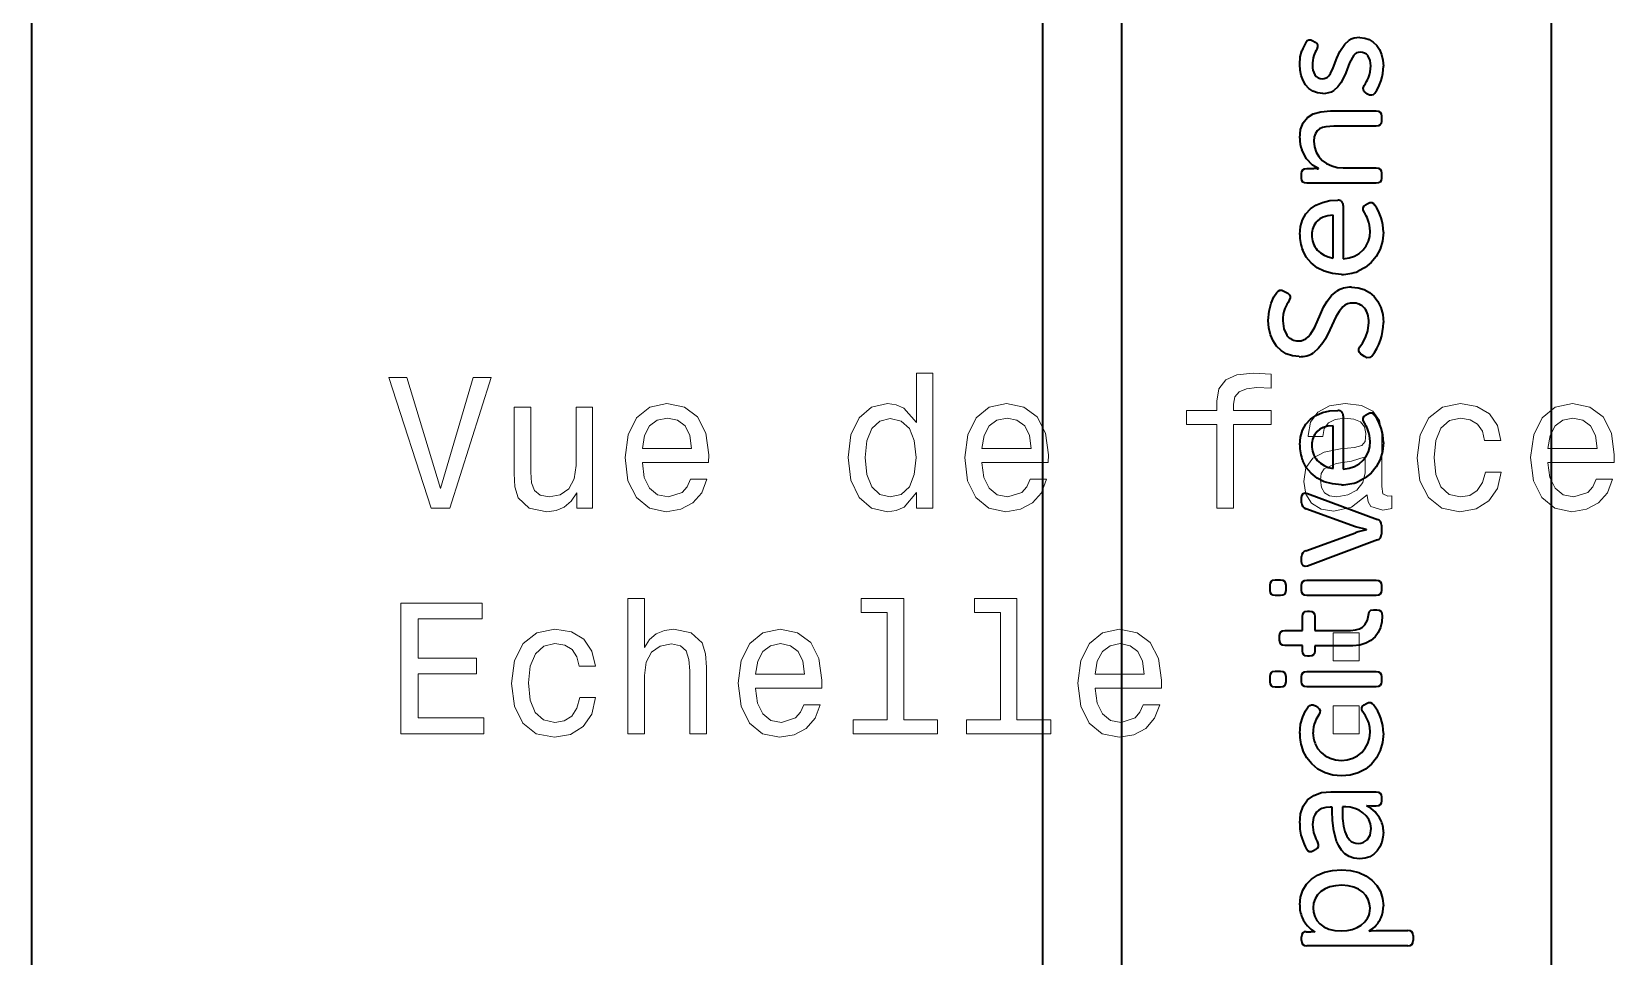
# Model space of a CAD drawing. Extents: x 145 to 857, y 42 to 790.
# Drawn here: x 418.03 to 460.48, y 312.07 to 336.85 of the extents above; entities that cross this region are included whole.
import ezdxf

# ---------------------------------------------------------------- set-up
doc = ezdxf.new("R2010")
doc.units = 0

msp = doc.modelspace()

# ---------------------------------------------------------------- linework, layer by layer
at = {"color": 7, "lineweight": 35}
for p, q in [((458.792, 294.079), (458.792, 359.839)), ((418.026, 352.349), (418.026, 301.585)), ((445.142, 352.348), (445.142, 301.585)), ((447.263, 301.584), (447.263, 352.348)), ((447.263, 301.584), (447.263, 352.348))]:
    msp.add_line(p, q, dxfattribs=at)
at = {"color": 7, "lineweight": 35, "ltscale": 0.001851}
msp.add_line((452.388, 336.61), (452.452, 336.572), dxfattribs=at)
at = {"color": 7, "lineweight": 35, "ltscale": 0.001822}
msp.add_line((453.857, 335.175), (453.798, 335.218), dxfattribs=at)
at = {"color": 7, "lineweight": 35, "ltscale": 0.030791}
msp.add_line((452.858, 334.726), (454.09, 334.726), dxfattribs=at)
at = {"color": 7, "lineweight": 35, "ltscale": 0.003282}
msp.add_line((454.23, 334.587), (454.23, 334.456), dxfattribs=at)
at = {"color": 7, "lineweight": 35, "ltscale": 0.028465}
msp.add_line((454.09, 334.316), (452.951, 334.316), dxfattribs=at)
at = {"color": 7, "lineweight": 35, "ltscale": 0.002962}
msp.add_line((452.087, 332.927), (452.087, 333.046), dxfattribs=at)
at = {"color": 7, "lineweight": 35, "ltscale": 0.004763}
msp.add_line((452.227, 333.185), (452.418, 333.185), dxfattribs=at)
at = {"color": 7, "lineweight": 35, "ltscale": 0.000215149}
for p, q in [((452.541, 333.173), (452.541, 333.181)), ((453.828, 323.495), (453.828, 323.504)), ((453.9, 312.751), (453.9, 312.743))]:
    msp.add_line(p, q, dxfattribs=at)
at = {"color": 7, "lineweight": 35, "ltscale": 0.022118}
msp.add_line((453.205, 333.198), (454.09, 333.198), dxfattribs=at)
at = {"color": 7, "lineweight": 35, "ltscale": 0.003281}
for p, q in [((454.23, 333.059), (454.23, 332.927)), ((452.087, 321.879), (452.087, 322.01)), ((454.23, 322.01), (454.23, 321.879)), ((452.087, 319.427), (452.087, 319.559)), ((454.23, 319.559), (454.23, 319.427)), ((455.076, 312.62), (455.076, 312.489))]:
    msp.add_line(p, q, dxfattribs=at)
at = {"color": 7, "lineweight": 35, "ltscale": 0.046561}
for p, q in [((454.09, 332.787), (452.227, 332.787)), ((452.227, 322.149), (454.09, 322.149)), ((454.09, 321.739), (452.227, 321.739)), ((452.227, 319.698), (454.09, 319.698)), ((454.09, 319.287), (452.227, 319.287))]:
    msp.add_line(p, q, dxfattribs=at)
at = {"color": 7, "lineweight": 35, "ltscale": 0.035777}
for p, q in [((453.201, 332.195), (453.201, 330.764)), ((453.201, 326.556), (453.201, 325.125))]:
    msp.add_line(p, q, dxfattribs=at)
at = {"color": 7, "lineweight": 35, "ltscale": 0.001846}
for p, q in [((453.802, 332.208), (453.866, 332.246)), ((453.802, 326.569), (453.866, 326.607))]:
    msp.add_line(p, q, dxfattribs=at)
at = {"color": 7, "lineweight": 35, "ltscale": 0.02868}
for p, q in [((452.93, 330.781), (452.93, 331.929)), ((452.93, 325.142), (452.93, 326.29))]:
    msp.add_line(p, q, dxfattribs=at)
at = {"color": 7, "lineweight": 35, "ltscale": 0.003031}
msp.add_line((451.609, 329.9), (451.715, 329.841), dxfattribs=at)
at = {"color": 7, "lineweight": 35, "ltscale": 0.003109}
msp.add_line((453.777, 328.14), (453.675, 328.211), dxfattribs=at)
at = {"color": 7, "lineweight": 35, "ltscale": 0.003591}
msp.add_line((452.087, 324.219), (452.087, 324.363), dxfattribs=at)
at = {"color": 7, "lineweight": 35, "ltscale": 0.049899}
msp.add_line((452.248, 324.473), (454.12, 323.779), dxfattribs=at)
at = {"color": 7, "lineweight": 35, "ltscale": 0.035456}
for p, q in [((453.535, 323.58), (452.202, 324.063)), ((452.202, 322.936), (453.535, 323.419))]:
    msp.add_line(p, q, dxfattribs=at)
at = {"color": 7, "lineweight": 35, "ltscale": 0.007548}
msp.add_line((453.828, 323.504), (453.535, 323.58), dxfattribs=at)
at = {"color": 7, "lineweight": 35, "ltscale": 0.005925}
msp.add_line((454.23, 323.622), (454.23, 323.385), dxfattribs=at)
at = {"color": 7, "lineweight": 35, "ltscale": 0.049975}
msp.add_line((454.12, 323.229), (452.248, 322.526), dxfattribs=at)
at = {"color": 7, "lineweight": 35, "ltscale": 0.0036}
for p, q in [((452.087, 322.636), (452.087, 322.78)), ((451.241, 321.874), (451.241, 322.018)), ((451.66, 322.018), (451.66, 321.874)), ((451.241, 319.423), (451.241, 319.567)), ((451.66, 319.567), (451.66, 319.423))]:
    msp.add_line(p, q, dxfattribs=at)
at = {"color": 7, "lineweight": 35, "ltscale": 0.003497}
for p, q in [((451.381, 322.158), (451.52, 322.158)), ((451.52, 321.734), (451.381, 321.734)), ((451.381, 319.707), (451.52, 319.707)), ((451.52, 319.283), (451.381, 319.283))]:
    msp.add_line(p, q, dxfattribs=at)
at = {"color": 7, "lineweight": 35, "ltscale": 0.002222}
msp.add_line((454.018, 321.358), (454.107, 321.358), dxfattribs=at)
at = {"color": 7, "lineweight": 35, "ltscale": 0.009311}
msp.add_line((452.109, 320.803), (452.109, 321.176), dxfattribs=at)
at = {"color": 7, "lineweight": 35, "ltscale": 0.001378}
for p, q in [((452.248, 321.316), (452.303, 321.316)), ((452.303, 320.109), (452.248, 320.109)), ((452.909, 316.066), (452.854, 316.066))]:
    msp.add_line(p, q, dxfattribs=at)
at = {"color": 7, "lineweight": 35, "ltscale": 0.009422}
msp.add_line((452.443, 321.18), (452.443, 320.803), dxfattribs=at)
at = {"color": 7, "lineweight": 35, "ltscale": 0.003075}
msp.add_line((451.499, 320.541), (451.499, 320.664), dxfattribs=at)
at = {"color": 7, "lineweight": 35, "ltscale": 0.011748}
for p, q in [((451.639, 320.803), (452.109, 320.803)), ((452.109, 320.401), (451.639, 320.401))]:
    msp.add_line(p, q, dxfattribs=at)
at = {"color": 7, "lineweight": 35, "ltscale": 0.023814}
msp.add_line((452.443, 320.803), (453.396, 320.803), dxfattribs=at)
at = {"color": 7, "lineweight": 35, "ltscale": 0.003815}
msp.add_line((452.109, 320.249), (452.109, 320.401), dxfattribs=at)
at = {"color": 7, "lineweight": 35, "ltscale": 0.025407}
msp.add_line((453.459, 320.393), (452.443, 320.393), dxfattribs=at)
at = {"color": 7, "lineweight": 35, "ltscale": 0.003703}
msp.add_line((452.443, 320.393), (452.443, 320.245), dxfattribs=at)
at = {"color": 7, "lineweight": 35, "ltscale": 0.001795}
msp.add_line((453.768, 318.81), (453.832, 318.843), dxfattribs=at)
at = {"color": 7, "lineweight": 35, "ltscale": 0.001913}
msp.add_line((452.456, 318.776), (452.52, 318.733), dxfattribs=at)
at = {"color": 7, "lineweight": 35, "ltscale": 0.030369}
msp.add_line((452.875, 316.477), (454.09, 316.477), dxfattribs=at)
at = {"color": 7, "lineweight": 35, "ltscale": 0.002644}
msp.add_line((454.23, 316.337), (454.23, 316.231), dxfattribs=at)
at = {"color": 7, "lineweight": 35, "ltscale": 0.002756}
msp.add_line((452.909, 315.956), (452.909, 316.066), dxfattribs=at)
at = {"color": 7, "lineweight": 35, "ltscale": 0.002325}
msp.add_line((453.273, 316.07), (453.18, 316.07), dxfattribs=at)
at = {"color": 7, "lineweight": 35, "ltscale": 0.002748}
msp.add_line((453.18, 316.07), (453.18, 315.961), dxfattribs=at)
at = {"color": 7, "lineweight": 35, "ltscale": 0.003296}
msp.add_line((453.963, 316.092), (453.832, 316.104), dxfattribs=at)
at = {"color": 7, "lineweight": 35, "ltscale": 0.000206757}
for p, q in [((453.832, 316.104), (453.832, 316.096)), ((452.448, 312.718), (452.448, 312.726))]:
    msp.add_line(p, q, dxfattribs=at)
at = {"color": 7, "lineweight": 35, "ltscale": 0.003169}
msp.add_line((454.09, 316.092), (453.963, 316.092), dxfattribs=at)
at = {"color": 7, "lineweight": 35, "ltscale": 0.001704}
msp.add_line((452.469, 314.927), (452.409, 314.894), dxfattribs=at)
at = {"color": 7, "lineweight": 35, "ltscale": 0.002438}
msp.add_line((452.087, 312.489), (452.087, 312.586), dxfattribs=at)
at = {"color": 7, "lineweight": 35, "ltscale": 0.003178}
msp.add_line((452.206, 312.726), (452.333, 312.726), dxfattribs=at)
at = {"color": 7, "lineweight": 35, "ltscale": 0.021274}
msp.add_line((454.086, 312.756), (454.937, 312.756), dxfattribs=at)
at = {"color": 7, "lineweight": 35, "ltscale": 0.067731}
msp.add_line((454.937, 312.349), (452.227, 312.349), dxfattribs=at)
at = {"color": 7, "lineweight": 35}
for points in [[(452.202, 336.564), (452.236, 336.611), (452.28, 336.634), (452.331, 336.633), (452.388, 336.61)], [(453.65, 336.695), (453.781, 336.681), (453.902, 336.64), (454.01, 336.573), (454.103, 336.483), (454.178, 336.372), (454.234, 336.24), (454.269, 336.09), (454.28, 335.924)], [(452.037, 335.971), (452.052, 336.176), (452.096, 336.342)], [(452.452, 336.572), (452.494, 336.538), (452.516, 336.496), (452.518, 336.445), (452.498, 336.386)], [(453.036, 336.143), (453.114, 336.324), (453.246, 336.52), (453.351, 336.613)], [(453.489, 336.219), (453.372, 336.013), (453.271, 335.749)], [(452.655, 335.197), (452.511, 335.212), (452.386, 335.258), (452.28, 335.33), (452.193, 335.425), (452.126, 335.54), (452.077, 335.673), (452.047, 335.818), (452.037, 335.971)], [(452.818, 335.672), (452.86, 335.732), (452.934, 335.878), (453.036, 336.143)], [(453.271, 335.749), (453.215, 335.612), (453.144, 335.484), (453.056, 335.372), (452.951, 335.279)], [(453.798, 335.218), (453.756, 335.26), (453.74, 335.337), (453.768, 335.413)], [(454.048, 335.205), (454.009, 335.163), (453.963, 335.146), (453.911, 335.151), (453.857, 335.175)], [(452.037, 333.994), (452.06, 334.225), (452.128, 334.41), (452.242, 334.551), (452.402, 334.649), (452.607, 334.707), (452.858, 334.726)], [(454.09, 334.726), (454.151, 334.718), (454.195, 334.691), (454.221, 334.648), (454.23, 334.587)], [(452.951, 334.316), (452.74, 334.301), (452.649, 334.279), (452.57, 334.244), (452.505, 334.192), (452.456, 334.121), (452.424, 334.029), (452.413, 333.914)], [(454.23, 334.456), (454.221, 334.394), (454.195, 334.351), (454.151, 334.324), (454.09, 334.316)], [(452.541, 333.181), (452.384, 333.276), (452.219, 333.444), (452.09, 333.681)], [(452.413, 333.914), (452.429, 333.763), (452.475, 333.626), (452.547, 333.504), (452.642, 333.399), (452.759, 333.314), (452.894, 333.251), (453.045, 333.211), (453.205, 333.198)], [(452.087, 333.046), (452.096, 333.107), (452.122, 333.15), (452.166, 333.177), (452.227, 333.185)], [(452.227, 332.787), (452.166, 332.796), (452.122, 332.822), (452.096, 332.866), (452.087, 332.927)], [(454.09, 333.198), (454.151, 333.189), (454.195, 333.163), (454.221, 333.12), (454.23, 333.059)], [(454.23, 332.927), (454.221, 332.866), (454.195, 332.822), (454.151, 332.796), (454.09, 332.787)], [(452.037, 331.416), (452.056, 331.625), (452.113, 331.81), (452.204, 331.969), (452.325, 332.1), (452.473, 332.203), (452.646, 332.277), (452.842, 332.324), (453.057, 332.339)], [(453.866, 332.246), (453.919, 332.269), (453.969, 332.269), (454.014, 332.247), (454.052, 332.203)], [(452.93, 331.929), (452.791, 331.914), (452.67, 331.88), (452.579, 331.833), (452.502, 331.77)], [(453.201, 330.764), (453.365, 330.787), (453.51, 330.836), (453.635, 330.909), (453.739, 331.001), (453.82, 331.11), (453.878, 331.232), (453.913, 331.365), (453.925, 331.505)], [(454.28, 331.48), (454.258, 331.237), (454.194, 331.018), (454.091, 330.825), (453.956, 330.66), (453.793, 330.527), (453.601, 330.428)], [(453.159, 330.345), (452.916, 330.366), (452.697, 330.428), (452.505, 330.525), (452.344, 330.652), (452.214, 330.808), (452.117, 330.991)], [(452.509, 330.999), (452.592, 330.921), (452.689, 330.859), (452.802, 330.812), (452.93, 330.781)], [(451.19, 329.109), (451.214, 329.359), (451.271, 329.575), (451.345, 329.744), (451.419, 329.858)], [(451.419, 329.858), (451.458, 329.899), (451.502, 329.92), (451.553, 329.92), (451.609, 329.9)], [(451.715, 329.841), (451.766, 329.801), (451.785, 329.754), (451.783, 329.721), (451.753, 329.651)], [(452.594, 329.282), (452.675, 329.463), (452.773, 329.63), (452.892, 329.776), (453.034, 329.897)], [(453.43, 330.002), (453.602, 329.986), (453.762, 329.939), (453.906, 329.86), (454.031, 329.752), (454.134, 329.616), (454.213, 329.454), (454.263, 329.266), (454.28, 329.054)], [(453.192, 329.473), (453.093, 329.353), (453.004, 329.206), (452.843, 328.859)], [(452.02, 328.14), (451.839, 328.158), (451.677, 328.214), (451.536, 328.302), (451.417, 328.419), (451.321, 328.562), (451.249, 328.728), (451.205, 328.912), (451.19, 329.109)], [(451.58, 329.1), (451.608, 328.888), (451.692, 328.715)], [(452.261, 328.668), (452.326, 328.745), (452.441, 328.935), (452.594, 329.282)], [(453.65, 328.402), (453.72, 328.504), (453.798, 328.65), (453.863, 328.834), (453.891, 329.054)], [(452.843, 328.859), (452.728, 328.621), (452.661, 328.512), (452.545, 328.365), (452.405, 328.245)], [(453.675, 328.211), (453.637, 328.252), (453.62, 328.297), (453.624, 328.347), (453.65, 328.402)], [(453.971, 328.156), (453.917, 328.114), (453.836, 328.107), (453.777, 328.14)], [(452.037, 325.777), (452.056, 325.986), (452.113, 326.171), (452.204, 326.33), (452.325, 326.461), (452.473, 326.564), (452.646, 326.639), (452.842, 326.685), (453.057, 326.7)], [(453.866, 326.607), (453.919, 326.63), (453.969, 326.63), (454.014, 326.609), (454.052, 326.565)], [(452.93, 326.29), (452.791, 326.275), (452.67, 326.241), (452.579, 326.194), (452.502, 326.131)], [(453.201, 325.125), (453.365, 325.148), (453.51, 325.197), (453.635, 325.27), (453.739, 325.362), (453.82, 325.471), (453.878, 325.593), (453.913, 325.726), (453.925, 325.866)], [(454.28, 325.841), (454.258, 325.598), (454.194, 325.379), (454.091, 325.186), (453.956, 325.021), (453.793, 324.888), (453.601, 324.789)], [(453.159, 324.706), (452.916, 324.727), (452.697, 324.789), (452.505, 324.886), (452.344, 325.013), (452.214, 325.169), (452.117, 325.352)], [(452.509, 325.36), (452.592, 325.282), (452.689, 325.22), (452.802, 325.173), (452.93, 325.142)], [(452.087, 324.363), (452.099, 324.428), (452.132, 324.471), (452.183, 324.487), (452.248, 324.473)], [(452.248, 322.526), (452.183, 322.514), (452.132, 322.53), (452.099, 322.572), (452.087, 322.636)], [(451.241, 322.018), (451.25, 322.079), (451.276, 322.123), (451.32, 322.149), (451.381, 322.158)], [(451.381, 321.734), (451.32, 321.743), (451.276, 321.769), (451.25, 321.813), (451.241, 321.874)], [(451.52, 322.158), (451.581, 322.149), (451.625, 322.123), (451.651, 322.079), (451.66, 322.018)], [(451.66, 321.874), (451.651, 321.813), (451.625, 321.769), (451.581, 321.743), (451.52, 321.734)], [(452.087, 322.01), (452.096, 322.071), (452.122, 322.114), (452.166, 322.141), (452.227, 322.149)], [(452.227, 321.739), (452.166, 321.747), (452.122, 321.774), (452.096, 321.817), (452.087, 321.879)], [(454.09, 322.149), (454.151, 322.141), (454.195, 322.114), (454.221, 322.071), (454.23, 322.01)], [(454.23, 321.879), (454.221, 321.817), (454.195, 321.774), (454.151, 321.747), (454.09, 321.739)], [(453.878, 321.21), (453.899, 321.299), (453.941, 321.344), (454.018, 321.358)], [(454.107, 321.358), (454.168, 321.347), (454.212, 321.316), (454.238, 321.263), (454.247, 321.188)], [(452.109, 321.176), (452.118, 321.237), (452.144, 321.281), (452.187, 321.307), (452.248, 321.316)], [(452.303, 321.316), (452.365, 321.307), (452.408, 321.282), (452.434, 321.239), (452.443, 321.18)], [(453.396, 320.803), (453.533, 320.814), (453.641, 320.846), (453.724, 320.892), (453.785, 320.949), (453.855, 321.081), (453.878, 321.21)], [(454.247, 321.188), (454.235, 321.032), (454.2, 320.883), (454.141, 320.749), (454.056, 320.632), (453.946, 320.534), (453.81, 320.458), (453.649, 320.409), (453.459, 320.393)], [(451.499, 320.664), (451.508, 320.725), (451.534, 320.768), (451.578, 320.795), (451.639, 320.803)], [(451.639, 320.401), (451.578, 320.41), (451.534, 320.436), (451.508, 320.48), (451.499, 320.541)], [(452.248, 320.109), (452.187, 320.118), (452.144, 320.144), (452.118, 320.188), (452.109, 320.249)], [(452.443, 320.245), (452.434, 320.185), (452.408, 320.143), (452.365, 320.118), (452.303, 320.109)], [(451.241, 319.567), (451.25, 319.628), (451.276, 319.672), (451.32, 319.698), (451.381, 319.707)], [(451.52, 319.707), (451.581, 319.698), (451.625, 319.672), (451.651, 319.628), (451.66, 319.567)], [(452.087, 319.559), (452.096, 319.62), (452.122, 319.663), (452.166, 319.689), (452.227, 319.698)], [(454.09, 319.698), (454.151, 319.689), (454.195, 319.663), (454.221, 319.62), (454.23, 319.559)], [(451.381, 319.283), (451.32, 319.292), (451.276, 319.318), (451.25, 319.362), (451.241, 319.423)], [(451.66, 319.423), (451.651, 319.362), (451.625, 319.318), (451.581, 319.292), (451.52, 319.283)], [(452.227, 319.287), (452.166, 319.296), (452.122, 319.322), (452.096, 319.366), (452.087, 319.427)], [(454.23, 319.427), (454.221, 319.366), (454.195, 319.322), (454.151, 319.296), (454.09, 319.287)], [(452.265, 318.75), (452.304, 318.792), (452.35, 318.81), (452.402, 318.803), (452.456, 318.776)], [(453.73, 318.619), (453.704, 318.675), (453.702, 318.726), (453.723, 318.771), (453.768, 318.81)], [(453.832, 318.843), (453.886, 318.866), (453.935, 318.868), (453.979, 318.847), (454.018, 318.805)], [(452.037, 318.043), (452.06, 318.289), (452.117, 318.488), (452.191, 318.642), (452.265, 318.75)], [(452.52, 318.733), (452.561, 318.696), (452.581, 318.652), (452.578, 318.601), (452.553, 318.543)], [(453.154, 317.319), (453.313, 317.333), (453.459, 317.374), (453.59, 317.441), (453.703, 317.531), (453.795, 317.642), (453.866, 317.77), (453.91, 317.915), (453.925, 318.073)], [(454.28, 318.043), (454.259, 317.8), (454.196, 317.58), (454.095, 317.385), (453.961, 317.22), (453.797, 317.085), (453.605, 316.985), (453.391, 316.922), (453.159, 316.9)], [(453.159, 316.9), (452.929, 316.922), (452.716, 316.985), (452.525, 317.086), (452.361, 317.222), (452.226, 317.389), (452.124, 317.584)], [(452.449, 317.766), (452.518, 317.638), (452.608, 317.529), (452.72, 317.44), (452.85, 317.374), (452.995, 317.333), (453.154, 317.319)], [(452.037, 315.634), (452.061, 315.882), (452.132, 316.091), (452.25, 316.257), (452.415, 316.378), (452.623, 316.453), (452.875, 316.477)], [(454.09, 316.477), (454.151, 316.468), (454.195, 316.442), (454.221, 316.398), (454.23, 316.337)], [(452.854, 316.066), (452.733, 316.057), (452.632, 316.03), (452.549, 315.987), (452.485, 315.931), (452.439, 315.862), (452.407, 315.783), (452.384, 315.601)], [(453.645, 314.678), (453.491, 314.694), (453.36, 314.741), (453.249, 314.815), (453.159, 314.91), (453.085, 315.023), (453.027, 315.15), (452.951, 315.427), (452.917, 315.708), (452.909, 315.956)], [(453.954, 315.491), (453.939, 315.619), (453.893, 315.734), (453.822, 315.833), (453.732, 315.916), (453.627, 315.982), (453.512, 316.03), (453.392, 316.06), (453.273, 316.07)], [(454.23, 316.231), (454.221, 316.17), (454.195, 316.127), (454.151, 316.1), (454.09, 316.092)], [(453.19, 315.698), (453.209, 315.553), (453.243, 315.414), (453.297, 315.29), (453.372, 315.185)], [(453.847, 315.192), (453.927, 315.316), (453.954, 315.491)], [(454.28, 315.397), (454.27, 315.26), (454.238, 315.126), (454.186, 315.004), (454.113, 314.896), (454.022, 314.806), (453.914, 314.737), (453.789, 314.693), (453.645, 314.678)], [(452.409, 314.894), (452.35, 314.871), (452.298, 314.871), (452.254, 314.894), (452.219, 314.94)], [(452.037, 313.446), (452.058, 313.651), (452.119, 313.835), (452.218, 313.996), (452.35, 314.131), (452.513, 314.24), (452.704, 314.32), (452.92, 314.369), (453.159, 314.386)], [(453.159, 314.386), (453.401, 314.367), (453.62, 314.313), (453.812, 314.227), (453.974, 314.11), (454.104, 313.967), (454.2, 313.801), (454.26, 313.616), (454.28, 313.416)], [(453.163, 313.971), (452.997, 313.959), (452.847, 313.926), (452.717, 313.873), (452.606, 313.801), (452.518, 313.713), (452.452, 313.609), (452.41, 313.492), (452.397, 313.365)], [(453.925, 313.353), (453.912, 313.476), (453.874, 313.592), (453.812, 313.697), (453.726, 313.788), (453.617, 313.864), (453.487, 313.922), (453.335, 313.958), (453.163, 313.971)], [(452.397, 313.365), (452.408, 313.246), (452.441, 313.132), (452.498, 313.028), (452.579, 312.935), (452.685, 312.858), (452.818, 312.798), (452.978, 312.76), (453.167, 312.747)], [(453.167, 312.747), (453.309, 312.757), (453.447, 312.787), (453.574, 312.836), (453.688, 312.904), (453.784, 312.989), (453.859, 313.092)], [(453.9, 312.743), (453.95, 312.747), (454.086, 312.756)]]:
    msp.add_lwpolyline(points, dxfattribs=at)
at = {"color": 7, "lineweight": 13}
for points in [[(429.868, 327.584), (428.991, 324.604), (428.088, 327.584), (427.609, 327.584), (428.738, 324.079), (429.243, 324.079), (430.347, 327.584)], [(441.755, 324.498), (441.755, 324.079), (442.199, 324.079), (442.199, 327.7), (441.76, 327.7), (441.76, 326.374), (441.422, 326.757), (441.215, 326.848), (440.978, 326.883), (440.55, 326.783), (440.217, 326.5), (440, 326.046), (439.924, 325.436), (440, 324.826), (440.217, 324.367), (440.55, 324.079), (440.978, 323.984), (441.215, 324.019), (441.427, 324.11)], [(449.814, 326.319), (449.814, 324.079), (450.258, 324.079), (450.258, 326.319), (451.267, 326.319), (451.267, 326.697), (450.258, 326.697), (450.258, 326.863), (450.293, 327.065), (450.409, 327.201), (450.606, 327.282), (450.888, 327.312), (451.267, 327.292), (451.267, 327.675), (450.787, 327.7), (450.354, 327.655), (450.051, 327.519), (449.87, 327.282), (449.814, 326.944), (449.814, 326.697), (449.002, 326.697), (449.002, 326.319)], [(434.407, 325.305), (436.182, 325.305), (436.187, 325.512), (436.107, 326.092), (435.885, 326.525), (435.532, 326.788), (435.063, 326.883), (434.604, 326.783), (434.251, 326.5), (434.024, 326.041), (433.943, 325.436), (434.019, 324.816), (434.246, 324.362), (434.594, 324.079), (435.048, 323.984), (435.441, 324.049), (435.764, 324.221), (436.001, 324.493), (436.137, 324.856), (435.698, 324.856), (435.607, 324.654), (435.476, 324.503), (435.103, 324.382), (434.816, 324.438), (434.599, 324.614), (434.457, 324.901), (434.407, 325.29)], [(443.515, 325.305), (445.29, 325.305), (445.295, 325.512), (445.215, 326.092), (444.993, 326.525), (444.64, 326.788), (444.171, 326.883), (443.712, 326.783), (443.359, 326.5), (443.132, 326.041), (443.051, 325.436), (443.127, 324.816), (443.354, 324.362), (443.702, 324.079), (444.156, 323.984), (444.549, 324.049), (444.872, 324.221), (445.109, 324.493), (445.245, 324.856), (444.806, 324.856), (444.715, 324.654), (444.584, 324.503), (444.211, 324.382), (443.924, 324.438), (443.707, 324.614), (443.566, 324.901), (443.515, 325.29)], [(453.844, 324.432), (453.844, 324.417), (453.869, 324.246), (453.945, 324.125), (454.262, 324.029), (454.509, 324.069), (454.509, 324.412), (454.403, 324.397), (454.262, 324.463), (454.237, 324.664), (454.237, 326.066), (454.177, 326.425), (454, 326.677), (453.692, 326.828), (453.259, 326.883), (452.835, 326.823), (452.522, 326.651), (452.326, 326.384), (452.26, 326.031), (452.26, 326.001), (452.659, 326.001), (452.694, 326.213), (452.805, 326.364), (452.986, 326.455), (453.244, 326.49), (453.491, 326.465), (453.667, 326.389), (453.773, 326.258), (453.808, 326.077), (453.788, 325.865), (453.707, 325.759), (453.506, 325.708), (453.128, 325.668), (452.694, 325.577), (452.386, 325.416), (452.205, 325.164), (452.149, 324.791), (452.2, 324.458), (452.356, 324.211), (452.608, 324.054), (452.956, 323.999), (453.425, 324.105)], [(456.996, 325.89), (457.434, 325.89), (457.344, 326.293), (457.127, 326.611), (456.789, 326.808), (456.35, 326.883), (455.866, 326.783), (455.498, 326.5), (455.266, 326.041), (455.185, 325.426), (455.261, 324.816), (455.488, 324.362), (455.846, 324.079), (456.335, 323.984), (456.769, 324.059), (457.107, 324.271), (457.339, 324.604), (457.439, 325.048), (457.016, 325.048), (456.94, 324.765), (456.799, 324.553), (456.597, 324.422), (456.35, 324.382), (456.043, 324.448), (455.821, 324.649), (455.684, 324.977), (455.639, 325.441), (455.684, 325.895), (455.826, 326.223), (456.053, 326.425), (456.35, 326.495), (456.612, 326.45), (456.809, 326.334), (456.94, 326.142)], [(458.695, 325.305), (460.47, 325.305), (460.475, 325.512), (460.395, 326.092), (460.173, 326.525), (459.82, 326.788), (459.351, 326.883), (458.892, 326.783), (458.539, 326.5), (458.312, 326.041), (458.231, 325.436), (458.307, 324.816), (458.534, 324.362), (458.882, 324.079), (459.336, 323.984), (459.729, 324.049), (460.052, 324.221), (460.289, 324.493), (460.425, 324.856), (459.986, 324.856), (459.896, 324.654), (459.764, 324.503), (459.391, 324.382), (459.104, 324.438), (458.887, 324.614), (458.746, 324.901), (458.695, 325.29)], [(433.071, 326.788), (432.627, 326.788), (432.627, 325.224), (432.576, 324.861), (432.43, 324.599), (432.203, 324.438), (431.906, 324.387), (431.669, 324.427), (431.517, 324.548), (431.432, 324.755), (431.411, 325.048), (431.411, 326.788), (430.968, 326.788), (430.968, 325.007), (430.983, 324.649), (431.079, 324.352), (431.371, 324.079), (431.84, 323.984), (432.092, 324.019), (432.309, 324.11), (432.496, 324.266), (432.647, 324.493), (432.647, 324.079), (433.071, 324.079)], [(434.407, 325.678), (434.463, 326.026), (434.599, 326.283), (434.805, 326.44), (435.078, 326.495), (435.345, 326.44), (435.552, 326.283), (435.678, 326.026), (435.723, 325.678)], [(441.054, 326.485), (441.347, 326.414), (441.568, 326.218), (441.7, 325.89), (441.75, 325.436), (441.7, 324.977), (441.568, 324.649), (441.347, 324.448), (441.054, 324.382), (440.777, 324.448), (440.565, 324.649), (440.424, 324.982), (440.378, 325.436), (440.424, 325.885), (440.565, 326.213), (440.777, 326.414)], [(443.515, 325.678), (443.571, 326.026), (443.707, 326.283), (443.914, 326.44), (444.186, 326.495), (444.453, 326.44), (444.66, 326.283), (444.786, 326.026), (444.831, 325.678)], [(458.695, 325.678), (458.751, 326.026), (458.887, 326.283), (459.094, 326.44), (459.366, 326.495), (459.633, 326.44), (459.84, 326.283), (459.966, 326.026), (460.012, 325.678)], [(453.793, 325.028), (453.733, 324.765), (453.571, 324.564), (453.329, 324.432), (453.032, 324.387), (452.84, 324.412), (452.704, 324.493), (452.618, 324.634), (452.593, 324.831), (452.613, 325.007), (452.694, 325.133), (453.017, 325.275), (453.425, 325.335), (453.793, 325.456)], [(427.932, 318.033), (430.151, 318.033), (430.151, 318.456), (428.396, 318.456), (428.396, 319.641), (429.959, 319.641), (429.959, 320.06), (428.396, 320.06), (428.396, 321.109), (430.11, 321.109), (430.11, 321.533), (427.932, 321.533)], [(434.019, 318.033), (434.463, 318.033), (434.463, 319.596), (434.508, 319.954), (434.654, 320.216), (434.881, 320.378), (435.184, 320.438), (435.426, 320.388), (435.577, 320.252), (435.653, 320.025), (435.678, 319.722), (435.678, 318.033), (436.122, 318.033), (436.122, 319.813), (436.102, 320.171), (436.011, 320.468), (435.713, 320.741), (435.249, 320.837), (434.997, 320.801), (434.78, 320.706), (434.599, 320.554), (434.463, 320.347), (434.463, 321.654), (434.019, 321.654)], [(440.973, 321.28), (440.973, 318.406), (440.061, 318.406), (440.061, 318.033), (442.325, 318.033), (442.325, 318.406), (441.417, 318.406), (441.417, 321.654), (440.277, 321.654), (440.277, 321.28)], [(444.009, 321.28), (444.009, 318.406), (443.097, 318.406), (443.097, 318.033), (445.361, 318.033), (445.361, 318.406), (444.453, 318.406), (444.453, 321.654), (443.313, 321.654), (443.313, 321.28)], [(432.707, 319.843), (433.146, 319.843), (433.055, 320.247), (432.839, 320.564), (432.501, 320.761), (432.062, 320.837), (431.578, 320.736), (431.21, 320.453), (430.978, 319.994), (430.897, 319.379), (430.973, 318.769), (431.2, 318.315), (431.558, 318.033), (432.047, 317.937), (432.481, 318.012), (432.818, 318.224), (433.05, 318.557), (433.151, 319.001), (432.728, 319.001), (432.652, 318.718), (432.511, 318.507), (432.309, 318.376), (432.062, 318.335), (431.754, 318.401), (431.532, 318.602), (431.396, 318.93), (431.351, 319.394), (431.396, 319.848), (431.537, 320.176), (431.764, 320.378), (432.062, 320.448), (432.324, 320.403), (432.521, 320.287), (432.652, 320.095)], [(437.443, 319.258), (439.218, 319.258), (439.223, 319.465), (439.143, 320.045), (438.921, 320.479), (438.568, 320.741), (438.099, 320.837), (437.64, 320.736), (437.287, 320.453), (437.06, 319.994), (436.979, 319.389), (437.055, 318.769), (437.282, 318.315), (437.63, 318.033), (438.084, 317.937), (438.477, 318.002), (438.8, 318.174), (439.037, 318.446), (439.173, 318.809), (438.734, 318.809), (438.643, 318.608), (438.512, 318.456), (438.139, 318.335), (437.852, 318.391), (437.635, 318.567), (437.494, 318.855), (437.443, 319.243)], [(446.551, 319.258), (448.326, 319.258), (448.331, 319.465), (448.251, 320.045), (448.029, 320.479), (447.676, 320.741), (447.207, 320.837), (446.748, 320.736), (446.395, 320.453), (446.168, 319.994), (446.087, 319.389), (446.163, 318.769), (446.39, 318.315), (446.738, 318.033), (447.192, 317.937), (447.585, 318.002), (447.908, 318.174), (448.145, 318.446), (448.281, 318.809), (447.842, 318.809), (447.751, 318.608), (447.62, 318.456), (447.247, 318.335), (446.96, 318.391), (446.743, 318.567), (446.602, 318.855), (446.551, 319.243)], [(452.931, 319.989), (453.627, 319.989), (453.627, 320.741), (452.931, 320.741)], [(437.443, 319.631), (437.499, 319.979), (437.635, 320.236), (437.841, 320.393), (438.114, 320.448), (438.381, 320.393), (438.588, 320.236), (438.714, 319.979), (438.759, 319.631)], [(446.551, 319.631), (446.607, 319.979), (446.743, 320.236), (446.95, 320.393), (447.222, 320.448), (447.489, 320.393), (447.696, 320.236), (447.822, 319.979), (447.867, 319.631)], [(452.931, 318.033), (453.627, 318.033), (453.627, 318.784), (452.931, 318.784)]]:
    msp.add_lwpolyline(points, close=True, dxfattribs=at)
at = {"color": 7, "lineweight": 35}
for centre, radius, start, end in [((453.627, 336.186), 0.508, 87.391, 122.8826), ((453.641, 335.747), 1.655, 150.4341, 158.9614), ((453.091, 335.97), 0.715, 160.3035, 181.5754), ((453.756, 335.708), 1.429, 151.6763, 159.4273), ((453.652, 336.099), 0.203, 88.3304, 143.6175), ((453.671, 336.058), 0.243, 35.6908, 92.9406), ((453.506, 335.959), 0.435, 357.1529, 33.6543), ((452.835, 335.932), 0.459, 177.7777, 211.273), ((453.204, 335.912), 0.737, 336.26, 1.9759), ((453.092, 335.91), 1.188, 323.5778, 0.6886), ((452.632, 335.816), 0.226, 212.89, 273.5351), ((452.652, 335.799), 0.209, 268.5219, 322.6655), ((452.078, 336.455), 1.986, 328.3387, 334.9986), ((452.895, 333.975), 0.858, 178.7574, 200.0973), ((452.418, 332.75), 0.435, 78.8154, 89.9931), ((452.538, 333.318), 0.146, 255.845, 271.0268), ((453.06, 332.197), 0.142, 45.7235, 91.0591), ((453.064, 332.2), 0.136, 357.8163, 46.3063), ((452.927, 331.432), 1.015, 22.1215, 35.2508), ((453.013, 331.478), 1.267, 0.0559, 34.9217), ((452.863, 331.418), 0.504, 135.6558, 181.1236), ((453.154, 331.525), 0.77, 358.5169, 22.0549), ((453.153, 331.406), 1.116, 179.4532, 201.8277), ((452.957, 331.395), 0.598, 178.7911, 221.4452), ((453.168, 331.524), 1.178, 269.5231, 291.5445), ((452.38, 329.124), 0.8, 157.5905, 181.6624), ((453.587, 328.588), 2.119, 149.9132, 156.6483), ((453.449, 329.21), 0.368, 87.8198, 134.36), ((453.479, 329.198), 0.38, 38.9899, 92.3505), ((452.81, 329.059), 1.471, 322.1704, 359.8227), ((451.986, 328.923), 0.36, 215.1991, 272.0673), ((452.011, 328.913), 0.35, 267.9249, 315.6852), ((453.06, 326.558), 0.142, 45.7235, 91.0591), ((453.064, 326.561), 0.136, 357.8163, 46.3063), ((453.013, 325.839), 1.267, 0.0559, 34.9217), ((452.863, 325.779), 0.504, 135.6558, 181.1236), ((452.927, 325.793), 1.015, 22.1215, 35.2508), ((453.154, 325.886), 0.77, 358.5169, 22.0549), ((453.153, 325.767), 1.116, 179.4532, 201.8277), ((452.957, 325.756), 0.598, 178.7911, 221.4452), ((453.168, 325.885), 1.178, 269.5231, 291.5445), ((452.238, 324.21), 0.151, 176.3114, 256.0546), ((454.081, 321.914), 1.601, 99.1039, 109.9221), ((454.079, 323.634), 0.15, 355.5796, 74.3526), ((454.079, 323.374), 0.15, 285.5628, 4.5051), ((452.238, 322.79), 0.15, 103.8488, 183.6858), ((453.07, 318.054), 1.21, 359.4976, 38.3996), ((453.744, 317.766), 1.422, 146.9075, 155.5689), ((452.694, 317.863), 1.283, 25.0011, 36.1285), ((453.176, 318.097), 0.748, 358.1399, 24.3384), ((453.227, 318.029), 1.189, 179.3107, 201.9665), ((453.071, 318.084), 0.678, 156.4995, 181.6013), ((453.159, 318.056), 0.767, 179.2999, 202.2043), ((456.787, 315.974), 3.607, 180.216, 184.3869), ((453.451, 315.328), 0.857, 45.092, 63.6314), ((453.406, 315.309), 0.903, 27.0374, 43.9598), ((453.281, 315.603), 1.244, 178.5434, 198.247), ((453.2, 315.586), 0.816, 178.96, 199.4005), ((453.6, 315.422), 0.68, 357.9262, 25.9475), ((453.915, 315.834), 1.918, 198.8666, 207.7721), ((453.661, 315.748), 1.304, 199.397, 208.9065), ((453.605, 315.432), 0.34, 271.1547, 315.1756), ((452.828, 313.417), 0.791, 177.9286, 203.264), ((453.417, 313.34), 0.507, 330.7045, 1.4054), ((453.554, 313.389), 0.726, 336.9053, 2.1109), ((452.95, 313.487), 0.929, 204.2625, 220.5792), ((452.724, 313.294), 0.632, 220.5774, 244.0282), ((453.631, 313.292), 0.604, 296.4158, 319.437), ((453.451, 313.45), 0.844, 319.2281, 335.8355), ((452.316, 311.745), 0.981, 82.2839, 88.9855)]:
    msp.add_arc(centre, radius, start, end, dxfattribs=at)
for centre, major_axis, ratio, start_param, end_param in [((443.867, 346.485), (9.103, -11.192), 0.161951, 6.152014, 6.272999), ((467.391, 327.388), (13.655, -4.749), 0.082811, 3.067884, 3.231129), ((502.091, 267.486), (49.088, -62.389), 0.081406, 3.077449, 3.135745), ((374.777, 262.092), (78.992, 67.352), 0.065192, 6.227658, 6.28192), ((403.504, 397.555), (48.908, -69.305), 0.080035, 6.22653, 6.281895), ((467.391, 321.749), (13.655, -4.749), 0.082811, 3.067884, 3.231129), ((437.347, 319.959), (15.188, -4.956), 0.082715, 6.213068, 6.362234), ((478.966, 353.379), (-25.546, -38.234), 0.07794, 6.265582, 6.335483), ((472.503, 288.691), (20.375, -24.011), 0.053238, 3.096446, 3.204249), ((480.553, 340.815), (-28.431, -28.431), 0.049627, 6.233599, 6.332772), ((440.843, 298.977), (14.201, 13.742), 0.07023, 6.21533, 6.355635), ((447.945, 319.48), (7.096, -7.096), 0.09952, 6.183991, 6.382379)]:
    msp.add_ellipse(centre, major_axis=major_axis, ratio=ratio, start_param=start_param, end_param=end_param, dxfattribs=at)

doc.saveas('drawing.dxf')
